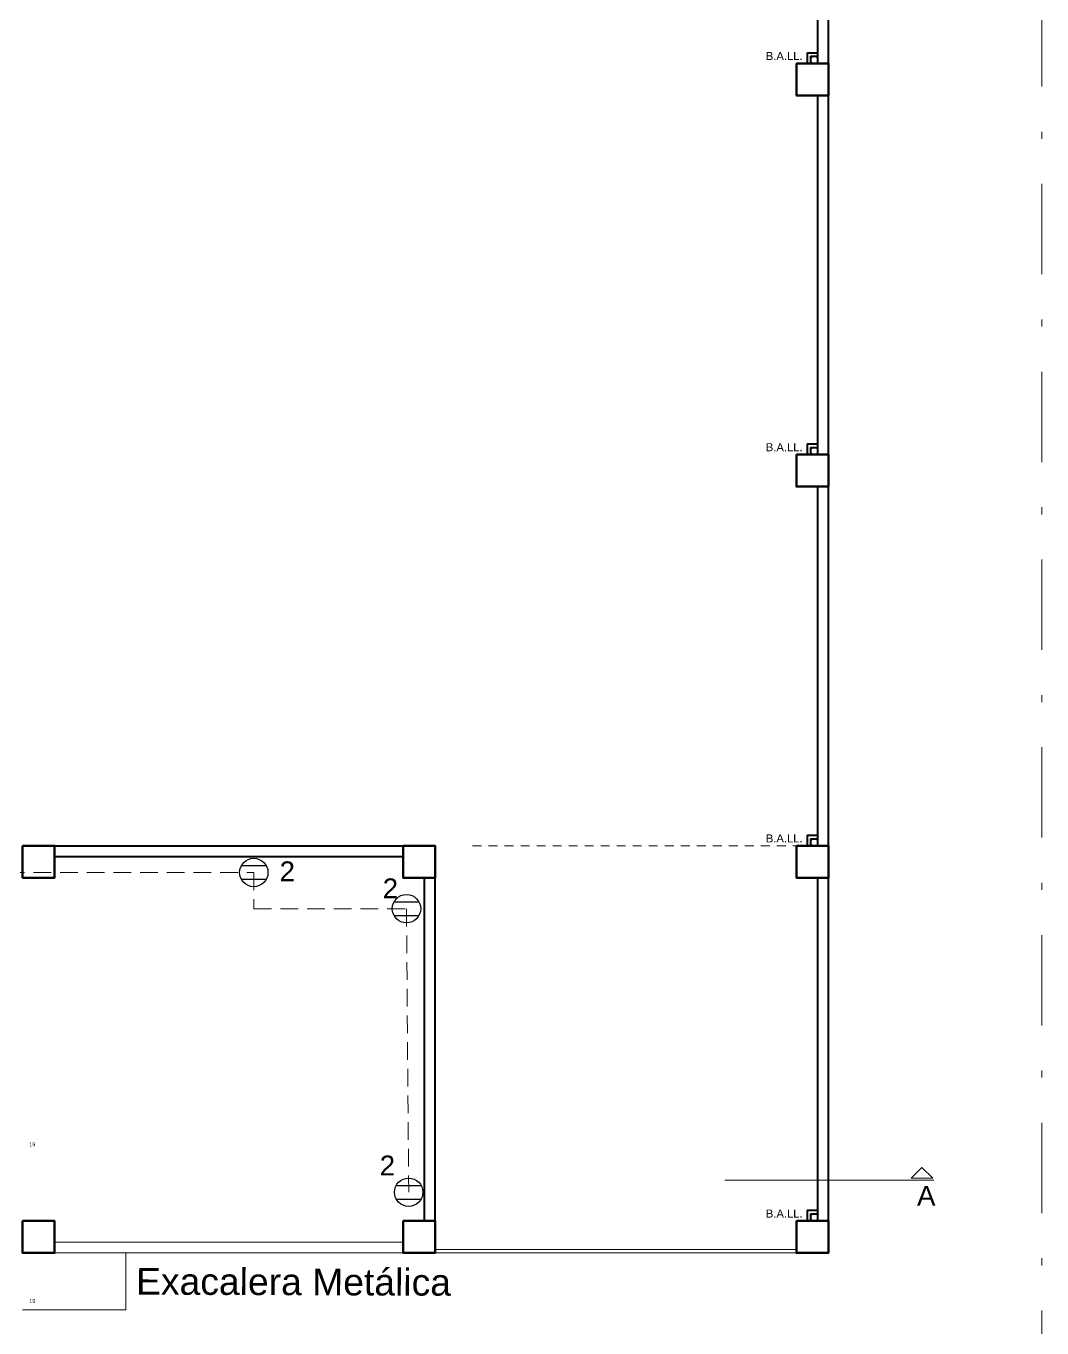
# Model space of a CAD drawing. Header units: millimetres. Extents: x 391 to 679, y 21 to 219.
# Drawn here: x 455.91 to 470.18, y 68.18 to 86.48 of the extents above; entities that cross this region are included whole.
import ezdxf

# ---------------------------------------------------------------- set-up
doc = ezdxf.new("R2010")
doc.units = ezdxf.units.MM
doc.linetypes.add('DASHDOT', pattern=[25.4, 12.7, -6.35, 0, -6.35])
doc.linetypes.add('HIDDEN', pattern=[0.375, 0.25, -0.125])
for name, color, linetype, lineweight in [('A-AREA-IDEN', 7, 'Continuous', 9), ('COTA10', 7, 'Continuous', 13), ('Electrico Convenciones y Notas', 7, 'Continuous', 25), ('Electricos Tomacorrientes', 160, 'Continuous', 25), ('EST', 7, 'Continuous', 50), ('estructura', 7, 'Continuous', 9), ('linderos', 5, 'DASHDOT', 9), ('MUROS', 7, 'Continuous', 40), ('notas', 8, 'Continuous', 9), ('proyeccion arq', 7, 'HIDDEN', 9), ('TEXTO', 251, 'Continuous', 13), ('tuberia por Piso', 1, 'HIDDEN', 9), ('VP', 7, 'Continuous', 25)]:
    doc.layers.add(name, color=color, linetype=linetype, lineweight=lineweight)
doc.styles.add('ARIAL', font='arial.ttf')
doc.styles.add('Nota 1000', font='', dxfattribs={"height": 1.5})
doc.styles.add('ROMANS', font='arial.ttf')
doc.styles.get("Standard").update_dxf_attribs({"font": 'arial.ttf'})
doc.styles.get('Nota 1000').set_extended_font_data('Eurostile')

# ---------------------------------------------------------------- blocks, each defined once
blk = doc.blocks.new('TUG')
at = {"layer": 'Electricos Tomacorrientes'}
for p, q in [((44.1345, 29.616), (44.3186, 29.616)), ((44.3177, 29.5119), (44.1354, 29.5119))]:
    blk.add_line(p, q, dxfattribs=at)
blk.add_circle((44.2265, 29.5647), 0.1054, dxfattribs=at)
blk = doc.blocks.new('FLERC')
at = {"layer": 'estructura'}
for p, q in [((1009209.981, 1041637.831), (1009210.133, 1041637.984)), ((1009210.285, 1041637.831), (1009210.133, 1041637.984)), ((1009209.981, 1041637.831), (1009210.285, 1041637.831))]:
    blk.add_line(p, q, dxfattribs=at)

msp = doc.modelspace()

# ---------------------------------------------------------------- linework, layer by layer
at = {"layer": 'A-AREA-IDEN'}
for p, q in [((456.3058, 69.3833), (461.2028, 69.3833)), ((456.3058, 69.2333), (461.2028, 69.2333)), ((457.3058, 68.4333), (457.3058, 69.2333)), ((461.6528, 69.2833), (466.7308, 69.2833)), ((461.6528, 69.2333), (466.7308, 69.2333)), ((455.8558, 68.4333), (457.3058, 68.4333))]:
    msp.add_line(p, q, dxfattribs=at)
for centre in [(466.9808, 86.0083), (466.9808, 80.5083), (466.9808, 75.0083), (466.9808, 69.7333)]:
    msp.add_circle(centre, 0.05, dxfattribs=at)
at = {"layer": 'EST'}
for points in [[(466.7308, 85.9583), (466.7308, 85.5083), (467.1808, 85.5083), (467.1808, 85.9583), (466.7308, 85.9583)], [(466.7308, 80.4583), (466.7308, 80.0083), (467.1808, 80.0083), (467.1808, 80.4583), (466.7308, 80.4583)], [(455.8558, 74.9583), (455.8558, 74.5083), (456.3058, 74.5083), (456.3058, 74.9583), (455.8558, 74.9583)], [(461.2028, 74.9583), (461.2028, 74.5083), (461.6528, 74.5083), (461.6528, 74.9583), (461.2028, 74.9583)], [(466.7308, 74.9583), (466.7308, 74.5083), (467.1808, 74.5083), (467.1808, 74.9583), (466.7308, 74.9583)], [(455.8558, 69.6833), (455.8558, 69.2333), (456.3058, 69.2333), (456.3058, 69.6833), (455.8558, 69.6833)], [(461.2028, 69.6833), (461.2028, 69.2333), (461.6528, 69.2333), (461.6528, 69.6833), (461.2028, 69.6833)], [(466.7308, 69.6833), (466.7308, 69.2333), (467.1808, 69.2333), (467.1808, 69.6833), (466.7308, 69.6833)]]:
    msp.add_lwpolyline(points, dxfattribs=at)
at = {"layer": 'estructura'}
msp.add_line((468.661, 70.2567), (465.7263, 70.2567), dxfattribs=at)
at = {"layer": 'linderos', "ltscale": 0.1}
msp.add_lwpolyline([(470.1808, 59.2333), (470.1808, 103.7352), (436.0848, 104.7087), (436.0848, 59.2333)], dxfattribs=at)
at = {"layer": 'MUROS', "ltscale": 5}
for p, q in [((467.1808, 69.6833), (467.1808, 96.6333)), ((467.0308, 85.9583), (467.0308, 91.0083)), ((466.8808, 86.1083), (467.0308, 86.1083)), ((466.8808, 86.1083), (466.8808, 85.9583)), ((466.9308, 86.0583), (467.0308, 86.0583)), ((466.9308, 86.0583), (466.9308, 85.9583)), ((467.0308, 80.4583), (467.0308, 85.5083)), ((466.8808, 80.6083), (467.0308, 80.6083)), ((466.8808, 80.6083), (466.8808, 80.4583)), ((466.9308, 80.5583), (467.0308, 80.5583)), ((466.9308, 80.5583), (466.9308, 80.4583)), ((467.0308, 74.9583), (467.0308, 80.0083)), ((466.8808, 75.1083), (467.0308, 75.1083)), ((466.8808, 75.1083), (466.8808, 74.9583)), ((466.9308, 75.0583), (467.0308, 75.0583)), ((466.9308, 75.0583), (466.9308, 74.9583)), ((456.3058, 74.9583), (461.2028, 74.9583)), ((456.3058, 74.8083), (461.2028, 74.8083)), ((461.5028, 69.6833), (461.5028, 74.5083)), ((461.6528, 69.6833), (461.6528, 74.5083)), ((467.0308, 69.6833), (467.0308, 74.5083)), ((466.8808, 69.8333), (467.0308, 69.8333)), ((466.8808, 69.8333), (466.8808, 69.6833)), ((466.9308, 69.7833), (467.0308, 69.7833)), ((466.9308, 69.7833), (466.9308, 69.6833))]:
    msp.add_line(p, q, dxfattribs=at)
at = {"layer": 'proyeccion arq', "ltscale": 0.5}
msp.add_line((462.1808, 74.9583), (466.7308, 74.9583), dxfattribs=at)
at = {"layer": 'tuberia por Piso'}
msp.add_lwpolyline([(444.9943, 70.2047), (444.9943, 74.0939), (448.9314, 74.0939), (448.9314, 74.583), (453.7585, 74.583), (459.1055, 74.583), (459.1055, 74.0736), (461.2513, 74.0736), (461.2821, 70.0873)], dxfattribs=at)

# ---------------------------------------------------------------- block references
at = {"layer": 'COTA10', "xscale": -1}
msp.add_blockref('FLERC', (1009678.6282, -1041567.5467), dxfattribs=at)
at = {"layer": 'Electrico Convenciones y Notas', "xscale": 1.893774365990445, "yscale": 1.893774365990445, "zscale": 1.893774365990445}
for p in [(375.3504, 18.5941), (377.4962, 18.0848), (377.527, 14.0984)]:
    msp.add_blockref('TUG', p, dxfattribs=at)

# ---------------------------------------------------------------- texts
at = {"layer": 'estructura', "style": 'ROMANS'}
msp.add_text('A', height=0.2779, dxfattribs=at).set_placement((468.4257, 69.8994))
at = {"layer": 'notas', "color": 7, "insert": (457.3058, 68.8333), "char_height": 0.1875, "width": 8.710542, "attachment_point": 4, "rotation": 359.80062, "style": 'Nota 1000'}
msp.add_mtext('{\\fArial|b0|i0|c0|p34;\\H2x; Exacalera Metálica }', dxfattribs=at)
at = {"layer": 'TEXTO', "color": 0, "linetype": 'ByBlock', "char_height": 0.2783, "attachment_point": 1, "style": 'ARIAL'}
for insert in [(459.4684, 74.7386), (460.9175, 74.4994), (460.8752, 70.6032)]:
    msp.add_mtext_dynamic_manual_height_columns('2', width=1.047188, gutter_width=1, heights=[0], dxfattribs=dict(at, insert=insert))
at = {"layer": 'VP'}
for rotation, p in [(0, (455.9489, 70.7326)), (360, (455.9489, 68.5284))]:
    msp.add_text('19', height=0.05625, rotation=rotation, dxfattribs=at).set_placement(p)
at = {"layer": 'VP', "char_height": 0.1125, "width": 19.875654, "attachment_point": 3, "rotation": 360}
for insert in [(466.8166, 86.1184), (466.8166, 80.6184), (466.8166, 75.1184), (466.8166, 69.8434)]:
    msp.add_mtext('B.A.LL.', dxfattribs=dict(at, insert=insert))

doc.saveas('drawing.dxf')
